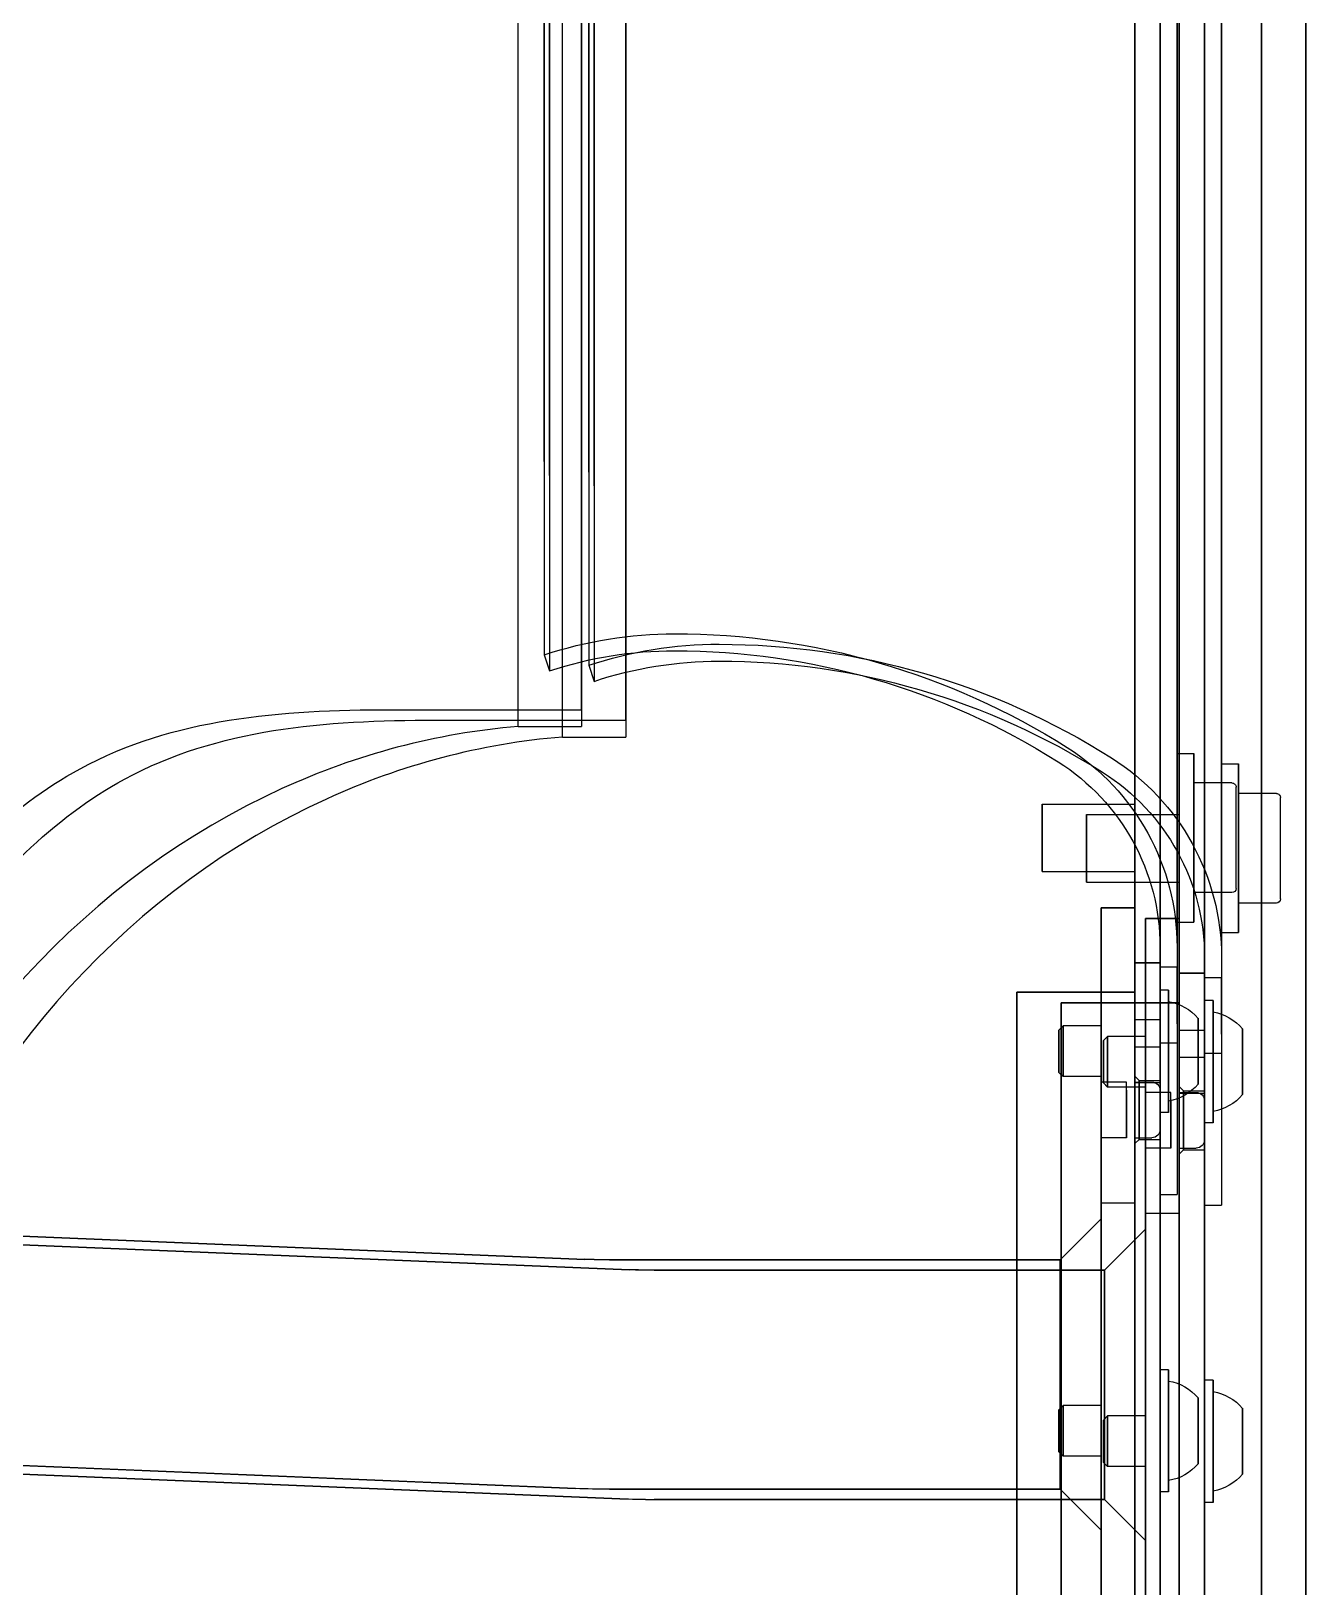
# Model space of a CAD drawing. Header units: millimetres. Extents: x -69706 to 52883, y -6882 to 68885.
# Drawn here: x 7489.4 to 7640.5, y 24841.2 to 25025.6 of the extents above; entities that cross this region are included whole.
import ezdxf

# ---------------------------------------------------------------- set-up
doc = ezdxf.new("R2010")
doc.units = ezdxf.units.MM
doc.layers.add('ac-SB', color=7, linetype='Continuous', lineweight=13)

# ---------------------------------------------------------------- blocks, each defined once
blk = doc.blocks.new('A$C15852BBE')
at = {"layer": 'ac-SB', "lineweight": -3}
for p, q in [((5538.81, 3950), (5538.81, 50)), ((5538.81, 1772.2), (5538.81, 2396)), ((5538.81, 1772.2), (5538.81, 2396)), ((5538.81, 1772.2), (5538.81, 2396)), ((5538.81, 2396), (5538.81, 1772.2)), ((5544.08, 1770.96), (5544.08, 2394.76)), ((5544.08, 1770.96), (5544.08, 2394.76)), ((5544.08, 1770.96), (5544.08, 2394.76)), ((5544.08, 2394.76), (5544.08, 1770.96)), ((5553.81, 2396.04), (5553.81, 1772.16)), ((5553.81, 1772.16), (5553.81, 2396.04)), ((5553.81, 2396), (5553.81, 1772.2)), ((5559.08, 2394.8), (5559.08, 1770.92)), ((5559.08, 1770.92), (5559.08, 2394.8)), ((5559.08, 2394.76), (5559.08, 1770.96)), ((5550.81, 1774.1), (5550.81, 2394.1)), ((5550.81, 2394.1), (5550.81, 1774.1)), ((5556.08, 1772.86), (5556.08, 2392.86)), ((5556.08, 2392.86), (5556.08, 1772.86)), ((5553.81, 2385.1), (5553.81, 2295.1)), ((5553.81, 2295.1), (5553.81, 2385.1)), ((5553.81, 2295.1), (5553.81, 2385.1)), ((5553.81, 2385.1), (5553.81, 2295.1)), ((5557.81, 2295.1), (5557.81, 2385.1)), ((5557.81, 2385.1), (5557.81, 2295.1)), ((5567.81, 2295.1), (5567.81, 2385.1)), ((5567.81, 2385.1), (5567.81, 2295.1)), ((5567.81, 2385.1), (5567.81, 2295.1)), ((5567.81, 2295.1), (5567.81, 2385.1)), ((5559.08, 2383.86), (5559.08, 2293.86)), ((5559.08, 2293.86), (5559.08, 2383.86)), ((5559.08, 2293.86), (5559.08, 2383.86)), ((5559.08, 2383.86), (5559.08, 2293.86)), ((5563.08, 2293.86), (5563.08, 2383.86)), ((5563.08, 2383.86), (5563.08, 2293.86)), ((5573.08, 2293.86), (5573.08, 2383.86)), ((5573.08, 2383.86), (5573.08, 2293.86)), ((5573.08, 2383.86), (5573.08, 2293.86)), ((5573.08, 2293.86), (5573.08, 2383.86)), ((5553.81, 2320.1), (5553.81, 2380.1)), ((5553.81, 2380.1), (5553.81, 2320.1)), ((5557.81, 2380.1), (5557.81, 2320.1)), ((5557.81, 2320.1), (5557.81, 2380.1)), ((5559.08, 2318.86), (5559.08, 2378.86)), ((5559.08, 2378.86), (5559.08, 2318.86)), ((5563.08, 2378.86), (5563.08, 2318.86)), ((5563.08, 2318.86), (5563.08, 2378.86)), ((5562.66, 2354.02), (5557.81, 2358.87)), ((5557.81, 2327.38), (5557.81, 2358.87)), ((5557.81, 2358.87), (5557.81, 2327.38)), ((5562.66, 2354.02), (5557.81, 2358.87)), ((5567.93, 2352.79), (5563.08, 2357.64)), ((5563.08, 2326.14), (5563.08, 2357.64)), ((5563.08, 2357.64), (5563.08, 2326.14)), ((5567.93, 2352.79), (5563.08, 2357.64)), ((5549.81, 2339.85), (5549.81, 2354.35)), ((5549.81, 2354.35), (5549.81, 2339.85)), ((5549.81, 2354.35), (5549.81, 2347.1)), ((5549.81, 2354.35), (5550.81, 2354.35)), ((5549.81, 2354.35), (5550.81, 2354.35)), ((5549.81, 2354.35), (5550.81, 2354.35)), ((5550.81, 2354.35), (5550.81, 2339.85)), ((5550.81, 2339.85), (5550.81, 2354.35)), ((5550.81, 2354.35), (5550.81, 2347.1)), ((5616.06, 2354.02), (5562.66, 2354.02)), ((5562.66, 2332.49), (5562.66, 2354.02)), ((5562.66, 2354.02), (5562.66, 2332.49)), ((5562.66, 2354.02), (5616.06, 2354.02)), ((6000.8, 2338.19), (5620.11, 2353.94)), ((5620.12, 2353.94), (6000.8, 2338.19)), ((5549.81, 2341.19), (5549.81, 2353)), ((5549.81, 2353), (5549.81, 2341.19)), ((5549.81, 2347.1), (5549.81, 2353)), ((5555.08, 2338.61), (5555.08, 2353.11)), ((5555.08, 2353.11), (5555.08, 2338.61)), ((5555.08, 2353.11), (5555.08, 2345.86)), ((5555.08, 2353.11), (5556.08, 2353.11)), ((5555.08, 2353.11), (5556.08, 2353.11)), ((5555.08, 2353.11), (5556.08, 2353.11)), ((5556.08, 2353.11), (5556.08, 2338.61)), ((5556.08, 2338.61), (5556.08, 2353.11)), ((5556.08, 2353.11), (5556.08, 2345.86)), ((5557.81, 2353.47), (5557.81, 2321.97)), ((5557.81, 2321.97), (5557.81, 2353.47)), ((5563.08, 2352.23), (5563.08, 2320.74)), ((5563.08, 2320.74), (5563.08, 2352.23)), ((5621.33, 2352.79), (5567.93, 2352.79)), ((5567.93, 2331.25), (5567.93, 2352.79)), ((5567.93, 2352.79), (5567.93, 2331.25)), ((5567.93, 2352.79), (5621.33, 2352.79)), ((6006.07, 2336.96), (5625.38, 2352.7)), ((5625.39, 2352.7), (6006.07, 2336.96)), ((5546.31, 2343.19), (5546.31, 2351)), ((5546.31, 2351), (5546.31, 2343.19)), ((5546.31, 2347.1), (5546.31, 2351)), ((5555.08, 2339.95), (5555.08, 2351.77)), ((5555.08, 2351.77), (5555.08, 2339.95)), ((5555.08, 2345.86), (5555.08, 2351.77)), ((5557.81, 2350.1), (5562.31, 2350.1)), ((5557.81, 2344.1), (5557.81, 2350.1)), ((5557.81, 2350.1), (5557.81, 2344.1)), ((5557.81, 2347.1), (5557.81, 2350.1)), ((5557.81, 2350.1), (5562.31, 2350.1)), ((5557.81, 2350.1), (5562.31, 2350.1)), ((5562.31, 2344.1), (5562.31, 2350.1)), ((5562.31, 2350.1), (5562.31, 2344.1)), ((5562.31, 2350.1), (5562.31, 2347.1)), ((5562.81, 2349.6), (5562.31, 2350.1)), ((5562.81, 2349.6), (5562.31, 2350.1)), ((5562.81, 2349.6), (5562.31, 2350.1)), ((5562.66, 2350.04), (5562.66, 2348.35)), ((5562.66, 2348.35), (5562.66, 2350.04)), ((5551.58, 2341.95), (5551.58, 2349.77)), ((5551.58, 2349.77), (5551.58, 2341.95)), ((5551.58, 2345.86), (5551.58, 2349.77)), ((5562.66, 2326.82), (5562.66, 2348.35)), ((5562.66, 2348.35), (5562.66, 2326.82)), ((5562.81, 2344.6), (5562.81, 2349.6)), ((5562.81, 2349.6), (5562.81, 2344.6)), ((5562.81, 2347.1), (5562.81, 2349.6)), ((5563.08, 2348.86), (5567.58, 2348.86)), ((5563.08, 2342.86), (5563.08, 2348.86)), ((5563.08, 2348.86), (5563.08, 2342.86)), ((5563.08, 2345.86), (5563.08, 2348.86)), ((5563.08, 2348.86), (5567.58, 2348.86)), ((5563.08, 2348.86), (5567.58, 2348.86)), ((5567.58, 2342.86), (5567.58, 2348.86)), ((5567.58, 2348.86), (5567.58, 2342.86)), ((5567.58, 2348.86), (5567.58, 2345.86)), ((5568.08, 2348.36), (5567.58, 2348.86)), ((5568.08, 2348.36), (5567.58, 2348.86)), ((5568.08, 2348.36), (5567.58, 2348.86)), ((5567.93, 2348.8), (5567.93, 2347.12)), ((5567.93, 2347.12), (5567.93, 2348.8)), ((5568.08, 2343.36), (5568.08, 2348.36)), ((5568.08, 2348.36), (5568.08, 2343.36)), ((5568.08, 2345.86), (5568.08, 2348.36)), ((5546.31, 2343.19), (5546.31, 2347.1)), ((5549.81, 2347.1), (5549.81, 2339.85)), ((5549.81, 2341.19), (5549.81, 2347.1)), ((5550.81, 2339.85), (5550.81, 2347.1)), ((5557.81, 2347.1), (5557.81, 2344.1)), ((5562.31, 2344.1), (5562.31, 2347.1)), ((5562.81, 2344.6), (5562.81, 2347.1)), ((5567.93, 2325.59), (5567.93, 2347.12)), ((5567.93, 2347.12), (5567.93, 2325.59)), ((5551.58, 2341.95), (5551.58, 2345.86)), ((5555.08, 2345.86), (5555.08, 2338.61)), ((5555.08, 2339.95), (5555.08, 2345.86)), ((5556.08, 2338.61), (5556.08, 2345.86)), ((5562.81, 2344.6), (5562.31, 2344.1)), ((5562.81, 2344.6), (5562.31, 2344.1)), ((5562.81, 2344.6), (5562.31, 2344.1)), ((5563.08, 2345.86), (5563.08, 2342.86)), ((5567.58, 2342.86), (5567.58, 2345.86)), ((5568.08, 2343.36), (5568.08, 2345.86)), ((5557.81, 2344.1), (5562.31, 2344.1)), ((5557.81, 2344.1), (5562.31, 2344.1)), ((5557.81, 2344.1), (5562.31, 2344.1)), ((5563.08, 2342.86), (5567.58, 2342.86)), ((5563.08, 2342.86), (5567.58, 2342.86)), ((5563.08, 2342.86), (5567.58, 2342.86)), ((5568.08, 2343.36), (5567.58, 2342.86)), ((5568.08, 2343.36), (5567.58, 2342.86)), ((5568.08, 2343.36), (5567.58, 2342.86)), ((5549.81, 2339.85), (5550.81, 2339.85)), ((5549.81, 2339.85), (5550.81, 2339.85)), ((5549.81, 2339.85), (5550.81, 2339.85)), ((5555.08, 2338.61), (5556.08, 2338.61)), ((5555.08, 2338.61), (5556.08, 2338.61)), ((5555.08, 2338.61), (5556.08, 2338.61)), ((5562.66, 2332.49), (5562.66, 2330.81)), ((5562.66, 2330.81), (5562.66, 2332.49)), ((5567.93, 2331.25), (5567.93, 2329.57)), ((5567.93, 2329.57), (5567.93, 2331.25)), ((5562.66, 2326.82), (5557.81, 2321.97)), ((5562.66, 2326.82), (5557.81, 2321.97)), ((5616.06, 2326.82), (5562.66, 2326.82)), ((5562.66, 2326.82), (5616.06, 2326.82)), ((5999.68, 2311.02), (5618.99, 2326.77)), ((5618.99, 2326.77), (5999.68, 2311.02)), ((5567.93, 2325.59), (5563.08, 2320.74)), ((5567.93, 2325.59), (5563.08, 2320.74)), ((5621.33, 2325.59), (5567.93, 2325.59)), ((5567.93, 2325.59), (5621.33, 2325.59)), ((6004.94, 2309.78), (5624.26, 2325.53)), ((5624.26, 2325.53), (6004.94, 2309.78)), ((5548.81, 1880.58), (5548.81, 2319.1)), ((5550.81, 2319.1), (5548.81, 2319.1)), ((5550.81, 2319.1), (5550.81, 1880.58)), ((5553.81, 2285.1), (5553.81, 2320.1)), ((5553.81, 2320.1), (5553.81, 2285.1)), ((5553.81, 2320.1), (5557.81, 2320.1)), ((5553.81, 2320.1), (5557.81, 2320.1)), ((5557.81, 2285.1), (5557.81, 2320.1)), ((5557.81, 2320.1), (5557.81, 2285.1)), ((5559.08, 2283.86), (5559.08, 2318.86)), ((5559.08, 2318.86), (5559.08, 2283.86)), ((5559.08, 2318.86), (5563.08, 2318.86)), ((5559.08, 2318.86), (5563.08, 2318.86)), ((5563.08, 2283.86), (5563.08, 2318.86)), ((5563.08, 2318.86), (5563.08, 2283.86)), ((5554.08, 1879.34), (5554.08, 2317.86)), ((5556.08, 2317.86), (5554.08, 2317.86)), ((5556.08, 2317.86), (5556.08, 1879.34)), ((5550.81, 2312.54), (5550.81, 2309.04)), ((5550.81, 2312.54), (5550.81, 2305.54)), ((5550.81, 2305.54), (5550.81, 2312.54)), ((5553.31, 2312.54), (5550.81, 2312.54)), ((5553.31, 2312.54), (5550.81, 2312.54)), ((5553.31, 2312.54), (5550.81, 2312.54)), ((5550.81, 2311.34), (5550.81, 2307.42)), ((5550.81, 2307.42), (5550.81, 2311.34)), ((5553.81, 2312.34), (5551.81, 2312.34)), ((5553.81, 2312.34), (5551.81, 2312.34)), ((5553.31, 2312.54), (5553.81, 2313.04)), ((5553.31, 2312.54), (5553.81, 2313.04)), ((5553.31, 2312.54), (5553.81, 2313.04)), ((5553.31, 2309.04), (5553.31, 2312.54)), ((5553.31, 2312.54), (5553.31, 2309.04)), ((5553.31, 2309.04), (5553.31, 2312.54)), ((5553.81, 2309.04), (5553.81, 2313.04)), ((5553.81, 2313.04), (5553.81, 2309.04)), ((5553.81, 2309.04), (5553.81, 2313.04)), ((5553.81, 2306.71), (5553.81, 2312.34)), ((5553.81, 2312.34), (5553.81, 2306.71)), ((5553.81, 2311.38), (5553.81, 2305.74)), ((5553.81, 2305.74), (5553.81, 2311.38)), ((5554.81, 2312.34), (5557.81, 2312.34)), ((5554.81, 2311.38), (5554.81, 2312.34)), ((5554.81, 2312.34), (5554.81, 2311.38)), ((5554.81, 2312.34), (5557.81, 2312.34)), ((5554.81, 2306.71), (5554.81, 2311.38)), ((5554.81, 2311.38), (5554.81, 2306.71)), ((5554.81, 2306.71), (5554.81, 2311.38)), ((5554.81, 2311.38), (5554.81, 2306.71)), ((5556.08, 2311.31), (5556.08, 2307.81)), ((5556.08, 2311.31), (5556.08, 2304.31)), ((5556.08, 2304.31), (5556.08, 2311.31)), ((5558.58, 2311.31), (5556.08, 2311.31)), ((5558.58, 2311.31), (5556.08, 2311.31)), ((5558.58, 2311.31), (5556.08, 2311.31)), ((5557.81, 2312.34), (5557.81, 2311.38)), ((5557.81, 2312.34), (5557.81, 2311.38)), ((5557.81, 2311.38), (5557.81, 2306.71)), ((5557.81, 2306.71), (5557.81, 2311.38)), ((5557.81, 2311.38), (5557.81, 2306.71)), ((5557.81, 2306.71), (5557.81, 2311.38)), ((5558.58, 2311.31), (5559.08, 2311.81)), ((5558.58, 2311.31), (5559.08, 2311.81)), ((5558.58, 2311.31), (5559.08, 2311.81)), ((5558.58, 2307.81), (5558.58, 2311.31)), ((5558.58, 2311.31), (5558.58, 2307.81)), ((5558.58, 2307.81), (5558.58, 2311.31)), ((5559.08, 2307.81), (5559.08, 2311.81)), ((5559.08, 2311.81), (5559.08, 2307.81)), ((5559.08, 2307.81), (5559.08, 2311.81)), ((5550.81, 2306.74), (5550.81, 2310.67)), ((5550.81, 2310.67), (5550.81, 2306.74)), ((5556.08, 2310.11), (5556.08, 2306.18)), ((5556.08, 2306.18), (5556.08, 2310.11)), ((5556.08, 2305.51), (5556.08, 2309.43)), ((5556.08, 2309.43), (5556.08, 2305.51)), ((5559.08, 2311.11), (5557.08, 2311.11)), ((5559.08, 2311.11), (5557.08, 2311.11)), ((5559.08, 2305.47), (5559.08, 2311.11)), ((5559.08, 2311.11), (5559.08, 2305.47)), ((5559.08, 2310.14), (5559.08, 2304.51)), ((5559.08, 2304.51), (5559.08, 2310.14)), ((5560.08, 2311.11), (5563.08, 2311.11)), ((5560.08, 2310.14), (5560.08, 2311.11)), ((5560.08, 2311.11), (5560.08, 2310.14)), ((5560.08, 2311.11), (5563.08, 2311.11)), ((5560.08, 2305.47), (5560.08, 2310.14)), ((5560.08, 2310.14), (5560.08, 2305.47)), ((5560.08, 2305.47), (5560.08, 2310.14)), ((5560.08, 2310.14), (5560.08, 2305.47)), ((5563.08, 2311.11), (5563.08, 2310.14)), ((5563.08, 2311.11), (5563.08, 2310.14)), ((5563.08, 2310.14), (5563.08, 2305.47)), ((5563.08, 2305.47), (5563.08, 2310.14)), ((5563.08, 2310.14), (5563.08, 2305.47)), ((5563.08, 2305.47), (5563.08, 2310.14)), ((5549.81, 2309.35), (5549.81, 2294.85)), ((5549.81, 2294.85), (5549.81, 2309.35)), ((5549.81, 2309.35), (5549.81, 2302.1)), ((5549.81, 2309.35), (5550.81, 2309.35)), ((5549.81, 2309.35), (5550.81, 2309.35)), ((5549.81, 2309.35), (5550.81, 2309.35)), ((5549.81, 2308), (5549.81, 2296.19)), ((5549.81, 2296.19), (5549.81, 2308)), ((5549.81, 2308), (5549.81, 2302.1)), ((5550.81, 2294.85), (5550.81, 2309.35)), ((5550.81, 2309.35), (5550.81, 2294.85)), ((5550.81, 2302.1), (5550.81, 2309.35)), ((5550.81, 2305.54), (5550.81, 2309.04)), ((5553.31, 2305.54), (5553.31, 2309.04)), ((5553.31, 2309.04), (5553.31, 2305.54)), ((5553.31, 2309.04), (5553.31, 2305.54)), ((5553.81, 2309.04), (5553.81, 2305.04)), ((5553.81, 2305.04), (5553.81, 2309.04)), ((5553.81, 2309.04), (5553.81, 2305.04)), ((5555.08, 2308.11), (5555.08, 2293.61)), ((5555.08, 2293.61), (5555.08, 2308.11)), ((5555.08, 2308.11), (5555.08, 2300.86)), ((5555.08, 2308.11), (5556.08, 2308.11)), ((5555.08, 2308.11), (5556.08, 2308.11)), ((5555.08, 2308.11), (5556.08, 2308.11)), ((5556.08, 2293.61), (5556.08, 2308.11)), ((5556.08, 2308.11), (5556.08, 2293.61)), ((5556.08, 2300.86), (5556.08, 2308.11)), ((5556.08, 2304.31), (5556.08, 2307.81)), ((5558.58, 2304.31), (5558.58, 2307.81)), ((5558.58, 2307.81), (5558.58, 2304.31)), ((5558.58, 2307.81), (5558.58, 2304.31)), ((5559.08, 2307.81), (5559.08, 2303.81)), ((5559.08, 2303.81), (5559.08, 2307.81)), ((5559.08, 2307.81), (5559.08, 2303.81)), ((5546.31, 2298.19), (5546.31, 2306)), ((5546.31, 2306), (5546.31, 2298.19)), ((5546.31, 2302.1), (5546.31, 2306)), ((5550.81, 2305.85), (5553.81, 2305.85)), ((5550.81, 2304.41), (5550.81, 2305.85)), ((5553.81, 2305.74), (5551.81, 2305.74)), ((5553.81, 2305.74), (5551.81, 2305.74)), ((5553.81, 2305.85), (5553.81, 2304.43)), ((5554.81, 2306.71), (5554.81, 2305.74)), ((5554.81, 2306.71), (5554.81, 2305.74)), ((5554.81, 2305.74), (5557.81, 2305.74)), ((5554.81, 2305.74), (5557.81, 2305.74)), ((5555.08, 2306.77), (5555.08, 2294.95)), ((5555.08, 2294.95), (5555.08, 2306.77)), ((5555.08, 2306.77), (5555.08, 2300.86)), ((5557.81, 2306.71), (5557.81, 2305.74)), ((5557.81, 2306.71), (5557.81, 2305.74)), ((5553.31, 2305.54), (5550.81, 2305.54)), ((5553.31, 2305.54), (5550.81, 2305.54)), ((5553.31, 2305.54), (5550.81, 2305.54)), ((5550.81, 2302.92), (5550.81, 2304.41)), ((5551.58, 2296.95), (5551.58, 2304.77)), ((5551.58, 2304.77), (5551.58, 2296.95)), ((5551.58, 2300.86), (5551.58, 2304.77)), ((5553.31, 2305.54), (5553.81, 2305.04)), ((5553.31, 2305.54), (5553.81, 2305.04)), ((5553.31, 2305.54), (5553.81, 2305.04)), ((5553.81, 2304.43), (5553.81, 2302.95)), ((5556.08, 2304.61), (5559.08, 2304.61)), ((5556.08, 2303.17), (5556.08, 2304.61)), ((5558.58, 2304.31), (5556.08, 2304.31)), ((5558.58, 2304.31), (5556.08, 2304.31)), ((5558.58, 2304.31), (5556.08, 2304.31)), ((5559.08, 2304.51), (5557.08, 2304.51)), ((5559.08, 2304.51), (5557.08, 2304.51)), ((5557.81, 2305.1), (5562.31, 2305.1)), ((5557.81, 2305.1), (5562.31, 2305.1)), ((5557.81, 2299.1), (5557.81, 2305.1)), ((5557.81, 2305.1), (5557.81, 2299.1)), ((5557.81, 2302.1), (5557.81, 2305.1)), ((5557.81, 2305.1), (5562.31, 2305.1)), ((5558.58, 2304.31), (5559.08, 2303.81)), ((5558.58, 2304.31), (5559.08, 2303.81)), ((5558.58, 2304.31), (5559.08, 2303.81)), ((5559.08, 2304.61), (5559.08, 2303.19)), ((5560.08, 2305.47), (5560.08, 2304.51)), ((5560.08, 2305.47), (5560.08, 2304.51)), ((5560.08, 2304.51), (5563.08, 2304.51)), ((5560.08, 2304.51), (5563.08, 2304.51)), ((5562.81, 2304.6), (5562.31, 2305.1)), ((5562.81, 2304.6), (5562.31, 2305.1)), ((5562.31, 2299.1), (5562.31, 2305.1)), ((5562.31, 2305.1), (5562.31, 2299.1)), ((5562.31, 2305.1), (5562.31, 2302.1)), ((5562.81, 2304.6), (5562.31, 2305.1)), ((5562.81, 2299.6), (5562.81, 2304.6)), ((5562.81, 2304.6), (5562.81, 2299.6)), ((5562.81, 2304.6), (5562.81, 2302.1)), ((5563.08, 2305.47), (5563.08, 2304.51)), ((5563.08, 2305.47), (5563.08, 2304.51)), ((5546.31, 2302.1), (5546.31, 2298.19)), ((5549.81, 2302.1), (5549.81, 2296.19)), ((5549.81, 2302.1), (5549.81, 2294.85)), ((5550.81, 2301.25), (5550.81, 2302.92)), ((5550.81, 2302.1), (5550.81, 2294.85)), ((5553.81, 2302.95), (5553.81, 2301.28)), ((5556.08, 2301.68), (5556.08, 2303.17)), ((5557.81, 2302.1), (5557.81, 2299.1)), ((5559.08, 2303.19), (5559.08, 2301.71)), ((5562.31, 2299.1), (5562.31, 2302.1)), ((5562.81, 2302.1), (5562.81, 2299.6)), ((5563.08, 2303.86), (5567.58, 2303.86)), ((5563.08, 2303.86), (5567.58, 2303.86)), ((5563.08, 2297.86), (5563.08, 2303.86)), ((5563.08, 2303.86), (5563.08, 2297.86)), ((5563.08, 2300.86), (5563.08, 2303.86)), ((5563.08, 2303.86), (5567.58, 2303.86)), ((5568.08, 2303.36), (5567.58, 2303.86)), ((5568.08, 2303.36), (5567.58, 2303.86)), ((5567.58, 2297.86), (5567.58, 2303.86)), ((5567.58, 2303.86), (5567.58, 2297.86)), ((5567.58, 2303.86), (5567.58, 2300.86)), ((5568.08, 2303.36), (5567.58, 2303.86)), ((5568.08, 2298.36), (5568.08, 2303.36)), ((5568.08, 2303.36), (5568.08, 2298.36)), ((5568.08, 2303.36), (5568.08, 2300.86)), ((5548.81, 2294.35), (5548.81, 2301.1)), ((5550.81, 2301.1), (5548.81, 2301.1)), ((5550.81, 2296.6), (5550.81, 2301.6)), ((5550.81, 2301.6), (5553.81, 2301.6)), ((5550.81, 2299.77), (5550.81, 2301.25)), ((5550.81, 2294.35), (5550.81, 2301.1)), ((5551.58, 2300.86), (5551.58, 2296.95)), ((5553.81, 2301.6), (5553.81, 2296.6)), ((5553.81, 2301.28), (5553.81, 2299.79)), ((5555.08, 2300.86), (5555.08, 2294.95)), ((5555.08, 2300.86), (5555.08, 2293.61)), ((5556.08, 2300.01), (5556.08, 2301.68)), ((5556.08, 2300.86), (5556.08, 2293.61)), ((5556.08, 2295.36), (5556.08, 2300.36)), ((5556.08, 2300.36), (5559.08, 2300.36)), ((5559.08, 2301.71), (5559.08, 2300.04)), ((5559.08, 2300.36), (5559.08, 2295.36)), ((5563.08, 2300.86), (5563.08, 2297.86)), ((5567.58, 2297.86), (5567.58, 2300.86)), ((5568.08, 2300.86), (5568.08, 2298.36)), ((5548.81, 2298.85), (5548.81, 2292.1)), ((5550.81, 2298.35), (5550.81, 2299.77)), ((5550.81, 2298.85), (5550.81, 2292.1)), ((5553.81, 2299.79), (5553.81, 2298.35)), ((5554.08, 2293.11), (5554.08, 2299.86)), ((5556.08, 2299.86), (5554.08, 2299.86)), ((5556.08, 2298.53), (5556.08, 2300.01)), ((5556.08, 2293.11), (5556.08, 2299.86)), ((5556.08, 2297.11), (5556.08, 2298.53)), ((5557.81, 2299.1), (5562.31, 2299.1)), ((5557.81, 2299.1), (5562.31, 2299.1)), ((5557.81, 2299.1), (5562.31, 2299.1)), ((5559.08, 2300.04), (5559.08, 2298.55)), ((5559.08, 2298.55), (5559.08, 2297.11)), ((5562.81, 2299.6), (5562.31, 2299.1)), ((5562.81, 2299.6), (5562.31, 2299.1)), ((5562.81, 2299.6), (5562.31, 2299.1)), ((5568.08, 2298.36), (5567.58, 2297.86)), ((5568.08, 2298.36), (5567.58, 2297.86)), ((5568.08, 2298.36), (5567.58, 2297.86)), ((5553.81, 2298.35), (5550.81, 2298.35)), ((5550.81, 2291.6), (5550.81, 2296.6)), ((5553.81, 2291.6), (5553.81, 2296.6)), ((5554.08, 2297.61), (5554.08, 2290.86)), ((5556.08, 2297.61), (5556.08, 2290.86)), ((5559.08, 2297.11), (5556.08, 2297.11)), ((5563.08, 2297.86), (5567.58, 2297.86)), ((5563.08, 2297.86), (5567.58, 2297.86)), ((5563.08, 2297.86), (5567.58, 2297.86)), ((5549.81, 2294.85), (5550.81, 2294.85)), ((5549.81, 2294.85), (5550.81, 2294.85)), ((5549.81, 2294.85), (5550.81, 2294.85)), ((5553.81, 2285.1), (5553.81, 2295.1)), ((5553.81, 2295.1), (5553.81, 2285.1)), ((5553.81, 2295.1), (5557.81, 2295.1)), ((5553.81, 2295.1), (5557.81, 2295.1)), ((5557.81, 2295.1), (5553.81, 2295.1)), ((5557.81, 2295.1), (5553.81, 2295.1)), ((5556.08, 2290.36), (5556.08, 2295.36)), ((5558.81, 2295.1), (5557.81, 2295.1)), ((5557.81, 2295.1), (5557.81, 2285.1)), ((5557.81, 2295.1), (5567.81, 2295.1)), ((5557.81, 2285.1), (5557.81, 2295.1)), ((5557.81, 2295.1), (5558.81, 2295.1)), ((5567.81, 2295.1), (5557.81, 2295.1)), ((5567.81, 2295.1), (5558.81, 2295.1)), ((5558.81, 2295.1), (5567.81, 2295.1)), ((5559.08, 2290.36), (5559.08, 2295.36)), ((5555.08, 2293.61), (5556.08, 2293.61)), ((5555.08, 2293.61), (5556.08, 2293.61)), ((5555.08, 2293.61), (5556.08, 2293.61)), ((5559.08, 2283.86), (5559.08, 2293.86)), ((5559.08, 2293.86), (5559.08, 2283.86)), ((5559.08, 2293.86), (5563.08, 2293.86)), ((5559.08, 2293.86), (5563.08, 2293.86)), ((5563.08, 2293.86), (5559.08, 2293.86)), ((5563.08, 2293.86), (5559.08, 2293.86)), ((5564.08, 2293.86), (5563.08, 2293.86)), ((5563.08, 2293.86), (5563.08, 2283.86)), ((5563.08, 2293.86), (5573.08, 2293.86)), ((5563.08, 2283.86), (5563.08, 2293.86)), ((5563.08, 2293.86), (5564.08, 2293.86)), ((5573.08, 2293.86), (5563.08, 2293.86)), ((5573.08, 2293.86), (5564.08, 2293.86)), ((5564.08, 2293.86), (5573.08, 2293.86)), ((5550.81, 2292.1), (5548.81, 2292.1)), ((5550.81, 2291.6), (5550.81, 2084.1)), ((5550.81, 2291.6), (5553.81, 2291.6)), ((5553.81, 2291.6), (5550.81, 2291.6)), ((5553.81, 2084.1), (5553.81, 2291.6)), ((5548.81, 1906.01), (5548.81, 2289.74)), ((5550.81, 1906.01), (5550.81, 2289.74)), ((5556.08, 2290.86), (5554.08, 2290.86)), ((5556.08, 2290.36), (5556.08, 2082.86)), ((5556.08, 2290.36), (5559.08, 2290.36)), ((5559.08, 2290.36), (5556.08, 2290.36)), ((5559.08, 2082.86), (5559.08, 2290.36)), ((5548.81, 2287.61), (5548.81, 1849.1)), ((5550.81, 1849.1), (5550.81, 2287.61)), ((5554.08, 1904.77), (5554.08, 2288.5)), ((5556.08, 1904.77), (5556.08, 2288.5)), ((5548.81, 2286.79), (5546.81, 2286.79)), ((5548.81, 2286.79), (5546.81, 2286.79)), ((5548.81, 2286.79), (5546.81, 2286.79)), ((5548.81, 2286.79), (5546.81, 2286.79)), ((5546.81, 2266.79), (5546.81, 2286.79)), ((5546.81, 2286.79), (5546.81, 2266.79)), ((5546.81, 2266.79), (5546.81, 2286.79)), ((5546.81, 2286.79), (5546.81, 2266.79)), ((5548.81, 2286.79), (5548.81, 2266.79)), ((5548.81, 2266.79), (5548.81, 2286.79)), ((5548.81, 2286.79), (5548.81, 2266.79)), ((5548.81, 2266.79), (5548.81, 2286.79)), ((5554.08, 2285.55), (5552.08, 2285.55)), ((5554.08, 2285.55), (5552.08, 2285.55)), ((5554.08, 2285.55), (5552.08, 2285.55)), ((5554.08, 2285.55), (5552.08, 2285.55)), ((5552.08, 2265.55), (5552.08, 2285.55)), ((5552.08, 2285.55), (5552.08, 2265.55)), ((5552.08, 2265.55), (5552.08, 2285.55)), ((5552.08, 2285.55), (5552.08, 2265.55)), ((5554.08, 2286.37), (5554.08, 1847.86)), ((5554.08, 2285.55), (5554.08, 2265.55)), ((5554.08, 2265.55), (5554.08, 2285.55)), ((5554.08, 2285.55), (5554.08, 2265.55)), ((5554.08, 2265.55), (5554.08, 2285.55)), ((5556.08, 1847.86), (5556.08, 2286.37)), ((5557.81, 2285.1), (5553.81, 2285.1)), ((5553.81, 2285.1), (5557.81, 2285.1)), ((5553.81, 2285.1), (5557.81, 2285.1)), ((5553.81, 2285.1), (5557.81, 2285.1)), ((5563.08, 2283.86), (5559.08, 2283.86)), ((5559.08, 2283.86), (5563.08, 2283.86)), ((5559.08, 2283.86), (5563.08, 2283.86)), ((5559.08, 2283.86), (5563.08, 2283.86)), ((5541.81, 2282.79), (5541.81, 2276.79)), ((5541.81, 2282.79), (5541.81, 2276.79)), ((5542.31, 2283.29), (5546.81, 2283.29)), ((5542.31, 2283.29), (5546.81, 2283.29)), ((5546.81, 2283.29), (5546.81, 2276.79)), ((5546.81, 2283.29), (5546.81, 2276.79)), ((5547.58, 2282.05), (5552.08, 2282.05)), ((5547.58, 2282.05), (5552.08, 2282.05)), ((5552.08, 2282.05), (5552.08, 2275.55)), ((5552.08, 2282.05), (5552.08, 2275.55)), ((5547.08, 2281.55), (5547.08, 2275.55)), ((5547.08, 2281.55), (5547.08, 2275.55)), ((5553.81, 2280.79), (5553.81, 2272.79)), ((5553.81, 2272.79), (5553.81, 2280.79)), ((5553.81, 2280.79), (5553.81, 2272.79)), ((5553.81, 2272.79), (5553.81, 2280.79)), ((5564.81, 2280.79), (5553.81, 2280.79)), ((5564.81, 2280.79), (5553.81, 2280.79)), ((5564.81, 2280.79), (5553.81, 2280.79)), ((5564.81, 2280.79), (5553.81, 2280.79)), ((5564.81, 2280.79), (5564.81, 2272.79)), ((5564.81, 2272.79), (5564.81, 2280.79)), ((5564.81, 2280.79), (5564.81, 2272.79)), ((5564.81, 2272.79), (5564.81, 2280.79)), ((5559.08, 2279.55), (5559.08, 2271.55)), ((5559.08, 2271.55), (5559.08, 2279.55)), ((5559.08, 2279.55), (5559.08, 2271.55)), ((5559.08, 2271.55), (5559.08, 2279.55)), ((5570.08, 2279.55), (5559.08, 2279.55)), ((5570.08, 2279.55), (5559.08, 2279.55)), ((5570.08, 2279.55), (5559.08, 2279.55)), ((5570.08, 2279.55), (5559.08, 2279.55)), ((5570.08, 2279.55), (5570.08, 2271.55)), ((5570.08, 2271.55), (5570.08, 2279.55)), ((5570.08, 2279.55), (5570.08, 2271.55)), ((5570.08, 2271.55), (5570.08, 2279.55)), ((5541.81, 2276.79), (5541.81, 2270.79)), ((5541.81, 2276.79), (5541.81, 2270.79)), ((5546.81, 2276.79), (5546.81, 2270.29)), ((5546.81, 2270.29), (5546.81, 2276.79)), ((5547.08, 2275.55), (5547.08, 2269.55)), ((5547.08, 2275.55), (5547.08, 2269.55)), ((5552.08, 2275.55), (5552.08, 2269.05)), ((5552.08, 2269.05), (5552.08, 2275.55)), ((5564.81, 2272.79), (5553.81, 2272.79)), ((5564.81, 2272.79), (5553.81, 2272.79)), ((5564.81, 2272.79), (5553.81, 2272.79)), ((5564.81, 2272.79), (5553.81, 2272.79)), ((5570.08, 2271.55), (5559.08, 2271.55)), ((5570.08, 2271.55), (5559.08, 2271.55)), ((5570.08, 2271.55), (5559.08, 2271.55)), ((5570.08, 2271.55), (5559.08, 2271.55)), ((5542.31, 2270.29), (5546.81, 2270.29)), ((5542.31, 2270.29), (5546.81, 2270.29)), ((5547.58, 2269.05), (5552.08, 2269.05)), ((5547.58, 2269.05), (5552.08, 2269.05)), ((5548.81, 2266.79), (5546.81, 2266.79)), ((5548.81, 2266.79), (5546.81, 2266.79)), ((5548.81, 2266.79), (5546.81, 2266.79)), ((5548.81, 2266.79), (5546.81, 2266.79)), ((5554.08, 2265.55), (5552.08, 2265.55)), ((5554.08, 2265.55), (5552.08, 2265.55)), ((5554.08, 2265.55), (5552.08, 2265.55)), ((5554.08, 2265.55), (5552.08, 2265.55)), ((5619.41, 2068.02), (5619.41, 2263.6)), ((5626.91, 2263.6), (5619.41, 2263.6)), ((5626.91, 2263.6), (5626.91, 2068.02)), ((5548.81, 2262.19), (5548.81, 1878.45)), ((5550.81, 2262.19), (5550.81, 1878.45)), ((5619.41, 2261.6), (5619.41, 2068.2)), ((5641.91, 2261.6), (5619.41, 2261.6)), ((5624.68, 2066.78), (5624.68, 2262.36)), ((5632.18, 2262.36), (5624.68, 2262.36)), ((5632.18, 2262.36), (5632.18, 2066.78)), ((5554.08, 2260.95), (5554.08, 1877.22)), ((5556.08, 2260.95), (5556.08, 1877.22)), ((5624.68, 2260.36), (5624.68, 2066.96)), ((5647.18, 2260.36), (5624.68, 2260.36)), ((5623.18, 1934.36), (5623.18, 2257)), ((5623.81, 2255.1), (5623.18, 2257)), ((5623.81, 1936.01), (5623.81, 2255.1)), ((5628.45, 1933.12), (5628.45, 2255.76)), ((5629.08, 2253.86), (5628.45, 2255.76)), ((5629.08, 1934.77), (5629.08, 2253.86)), ((5623.18, 2233.83), (5623.18, 1911.2)), ((5623.81, 2232.19), (5623.81, 1913.1)), ((5628.45, 2232.59), (5628.45, 1909.96)), ((5629.08, 2230.95), (5629.08, 1911.86))]:
    blk.add_line(p, q, dxfattribs=at)
at = {"layer": 'ac-SB', "lineweight": -3, "extrusion": (0, 0, -1)}
for centre, major_axis, start_param, end_param in [((5616.06, 2255.91), (69.38, 69.38), -0.785405, -0.744125), ((5616.07, 2255.95), (69.35, 69.35), -0.785414, -0.744103), ((5550.86, 2347.1), (-4.24, 4.24), 6.206848, 6.892027), ((5550.86, 2347.1), (-4.24, 4.24), 6.206848, 6.892027), ((5550.86, 2347.1), (-4.24, 4.24), 6.206848, 6.892027), ((5621.33, 2254.67), (-69.38, 69.38), 0.785391, 0.826671), ((5621.33, 2254.71), (-69.35, 69.35), 0.785382, 0.826693), ((5556.13, 2345.86), (4.24, 4.24), 4.636051, 5.321231), ((5556.13, 2345.86), (4.24, 4.24), 4.636051, 5.321231), ((5556.13, 2345.86), (4.24, 4.24), 4.636051, 5.321231), ((5550.86, 2347.1), (-4.24, 4.24), 4.103547, 4.788727), ((5550.86, 2347.1), (-4.24, 4.24), 4.103547, 4.788727), ((5550.86, 2347.1), (-4.24, 4.24), 4.103547, 4.788727), ((5556.13, 2345.86), (4.24, 4.24), 2.532751, 3.21793), ((5556.13, 2345.86), (4.24, 4.24), 2.532751, 3.21793), ((5556.13, 2345.86), (4.24, 4.24), 2.532751, 3.21793), ((5616.07, 2255.95), (-50.11, 50.11), 0.785375, 0.826675), ((5616.06, 2255.91), (50.15, 50.15), -0.785408, -0.744133), ((5621.33, 2254.72), (-50.11, 50.11), 0.785375, 0.826675), ((5621.33, 2254.67), (-50.15, 50.15), 0.785389, 0.826663), ((5551.81, 2311.34), (-0.707, 0.707), 5.497787, 7.068583), ((5551.81, 2311.34), (-0.707, 0.707), 5.497787, 7.068583), ((5557.08, 2310.11), (-0.707, 0.707), 5.497787, 7.068583), ((5557.08, 2310.11), (-0.707, 0.707), 5.497787, 7.068583), ((5550.86, 2302.1), (-4.24, 4.24), 6.206848, 6.892027), ((5550.86, 2302.1), (-4.24, 4.24), 6.206848, 6.892027), ((5550.86, 2302.1), (-4.24, 4.24), 6.206848, 6.892027), ((5551.81, 2306.74), (0.707, 0.707), 2.356194, 3.926991), ((5551.81, 2306.74), (0.707, 0.707), 2.356194, 3.926991), ((5556.13, 2300.86), (4.24, 4.24), 4.636051, 5.321231), ((5556.13, 2300.86), (4.24, 4.24), 4.636051, 5.321231), ((5556.13, 2300.86), (4.24, 4.24), 4.636051, 5.321231), ((5557.08, 2305.51), (0.707, 0.707), 2.356194, 3.926991), ((5557.08, 2305.51), (0.707, 0.707), 2.356194, 3.926991), ((5550.86, 2302.1), (-4.24, 4.24), 4.103547, 4.788727), ((5550.86, 2302.1), (-4.24, 4.24), 4.103547, 4.788727), ((5550.86, 2302.1), (-4.24, 4.24), 4.103547, 4.788727), ((5556.13, 2300.86), (4.24, 4.24), 2.532751, 3.21793), ((5556.13, 2300.86), (4.24, 4.24), 2.532751, 3.21793), ((5556.13, 2300.86), (4.24, 4.24), 2.532751, 3.21793), ((5576.81, 2289.74), (19.8, 19.8), 2.920371, 3.926991), ((5576.81, 2289.74), (18.38, 18.38), 2.920371, 3.926991), ((5582.08, 2288.5), (19.8, 19.8), 2.920371, 3.926991), ((5582.08, 2288.5), (18.38, 18.38), 2.920371, 3.926991), ((5542.31, 2282.79), (-0.354, 0.354), 5.497787, 7.068583), ((5542.31, 2282.79), (-0.354, 0.354), 5.497787, 7.068583), ((5547.58, 2281.55), (-0.354, 0.354), 5.497787, 7.068583), ((5547.58, 2281.55), (-0.354, 0.354), 5.497787, 7.068583), ((5542.31, 2270.79), (0.354, 0.354), 2.356194, 3.926991), ((5542.31, 2270.79), (0.354, 0.354), 2.356194, 3.926991), ((5547.58, 2269.55), (0.354, 0.354), 2.356194, 3.926991), ((5547.58, 2269.55), (0.354, 0.354), 2.356194, 3.926991), ((5608.36, 2339.6), (60.1, 60.1), 2.356194, 2.920371), ((5608.36, 2339.6), (61.52, 61.52), 2.356194, 2.920371), ((5613.63, 2338.36), (-60.1, 60.1), 3.926991, 4.491167), ((5613.63, 2338.36), (61.52, 61.52), 2.356194, 2.920371), ((5608.36, 2301.6), (-33.23, 33.23), 3.606179, 3.926991), ((5608.36, 2301.6), (-34.65, 34.65), 3.606179, 3.926991), ((5613.63, 2300.36), (-33.23, 33.23), 3.606179, 3.926991), ((5613.63, 2300.36), (34.65, 34.65), 2.035382, 2.356194)]:
    blk.add_ellipse(centre, major_axis=major_axis, ratio=1, start_param=start_param, end_param=end_param, dxfattribs=at)
at = {"layer": 'ac-SB', "lineweight": -3}
for points, knots in [([(5626.91, 2263.6), (5636.63, 2264.38), (5670.41, 2273.52), (5707.04, 2312.96), (5712.08, 2357.59), (5713.58, 2370.75), (5713.68, 2372.97), (5713.68, 2373.13)], [0, 0, 0, 0, 0.191384, 0.684569, 0.967249, 0.997563, 1, 1, 1, 1]), ([(5632.18, 2262.36), (5641.89, 2263.14), (5675.67, 2272.28), (5712.31, 2311.72), (5717.34, 2356.35), (5718.85, 2369.51), (5718.95, 2371.73), (5718.95, 2371.89)], [0, 0, 0, 0, 0.191384, 0.684569, 0.967249, 0.997563, 1, 1, 1, 1]), ([(5703.51, 2294.78), (5702.47, 2292.78), (5696.44, 2282.32), (5677.37, 2263.35), (5655.12, 2261.6), (5641.91, 2261.6)], [0, 0, 0, 0, 0.090672, 0.483376, 1, 1, 1, 1]), ([(5708.78, 2293.55), (5707.74, 2291.54), (5701.7, 2281.08), (5682.64, 2262.12), (5660.39, 2260.36), (5647.18, 2260.36)], [0, 0, 0, 0, 0.090672, 0.483376, 1, 1, 1, 1])]:
    blk.add_open_spline(points, degree=3, knots=knots, dxfattribs=at)

msp = doc.modelspace()

# ---------------------------------------------------------------- block references
at = {"layer": 'ac-SB', "rotation": 180}
msp.add_blockref('A$C15852BBE', (13179.315, 27205.514), dxfattribs=at)

doc.saveas('drawing.dxf')
